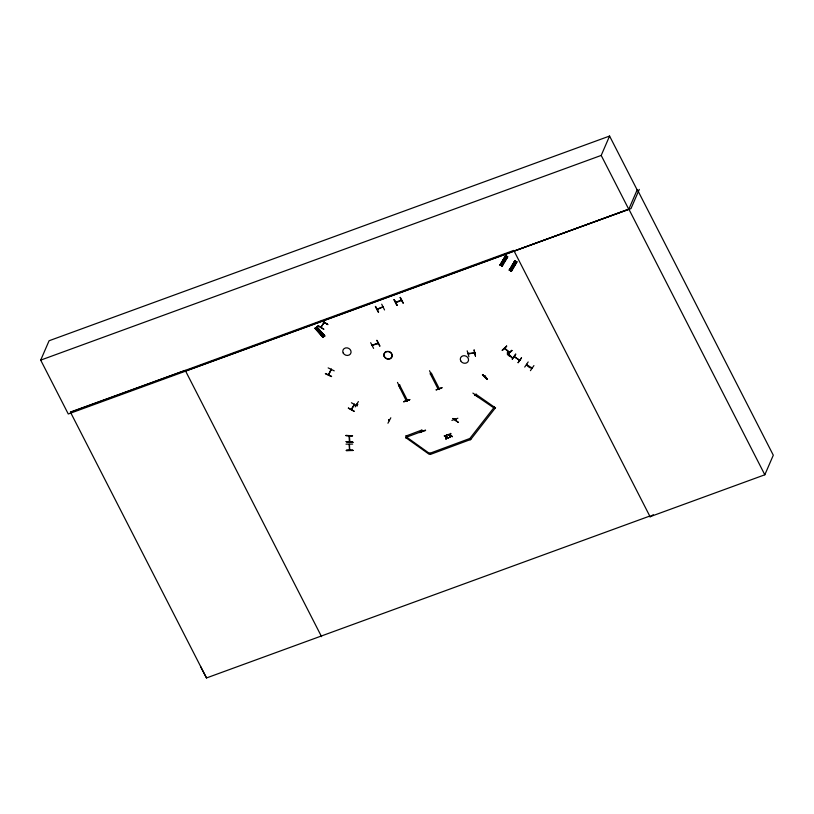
<?xml version="1.0" encoding="UTF-8"?>
<svg xmlns="http://www.w3.org/2000/svg" width="814" height="814" viewBox="0 0 814 814"><rect width="100%" height="100%" fill="white"/><g stroke="black" fill="none" stroke-linecap="round" stroke-linejoin="round"><path stroke-width="1.22" d="M439.285 388.858L439.57 389.489L439.163 388.644M454.721 419.098L454.66 418.579M504.405 348.3L509.432 352.696L509.645 352.126M346.276 441.554L352.859 442.317M346.326 450.6L353.022 450.376L346.337 450.549M352.971 450.529L346.326 450.284L353.022 450.376M377.696 343.712L378.103 343.254M378.205 343.457L372.486 345.339M382.733 307.132L383.028 306.99M401.149 300.407L401.567 299.99M401.546 300.468L395.726 302.666M399.542 384.839L398.911 385.531L399.481 385.093M430.891 373.85L430.128 373.86L431.013 373.575M445.848 438.939L446.408 438.604L445.848 438.939L446.062 437.047L444.312 435.917L446.143 436.66L446.835 434.859L446.56 436.884L448.341 438.034L446.56 436.884M446.143 436.66L446.357 435.042M446.337 438.766L446.56 437.118L448.412 437.871M448.188 434.503L449.939 435.632L448.188 434.503L450.01 435.246L450.712 433.445L450.437 435.47L452.218 436.619L450.437 435.47M450.01 435.246L450.234 433.628M450.01 435.47L449.725 437.525L450.427 435.694L452.289 436.457M445.919 438.777L446.133 436.884L444.312 435.917M455.84 420.533L456.033 420.228M475.122 395.451L475.61 394.77M328.469 374.725L331.023 369.454M377.879 308.872L377.269 308.791M377.788 309.208L377.625 308.944M400.895 300.437L400.783 300.508M398.87 385.317L399.44 384.798M399.511 385.348L399.715 384.849M430.82 373.901L430.921 373.372M351.638 408.893L351.546 409.737M353.876 404.996L354.517 404.324M330.728 369.912L331.339 369.403M474.267 353.073L474.847 352.971M485.5 376.19L484.91 376.872L485.429 376.424M509.177 355.382L509.177 355.952L509.696 355.514M321.092 327.493L321.133 326.882M323.789 322.965L324.328 322.588M649.999 516.727L764.824 474.786L773.3 455.209L637.311 189.55L628.774 209.29L68.274 413.99L40.7 360.124L49.084 340.751L609.584 136.05L637.159 189.916M315.974 329.09L317.623 327.961M316.595 327.269L324.226 336.396L324.715 336.019L316.849 326.984L324.806 335.978L316.819 327.086M317.979 325.742L323.718 329.273M316.514 329.701L318.152 328.571M317.318 330.606L318.986 329.405M321.123 326.668L320.757 327.442L324.247 322.181M324.125 322.466L321.082 327.279M320.991 327.513L321.418 326.78M323.758 323.016L324.125 322.252M324.114 322.812L324.45 322.303M334.239 370.848L328.154 367.887M328.734 374.053L328.724 374.949M329.07 374.074L328.663 374.959L331.359 369.271M330.738 370.055L331.145 369.18M331.603 376.363L325.478 373.494M375.62 306.39L378.622 311.976M382.366 307.234L382.56 307.427M382.997 306.695L383.018 307.265M383.15 306.715L377.167 309.096M383.252 306.909L377.218 309.401M384.544 309.951L381.705 304.192M372.252 345.156L378.225 342.979M372.344 345.055L372.385 345.655M372.232 345.36L372.761 344.902M372.954 345.136L372.985 345.197M397.039 305.25L394.129 299.532L397.008 305.27M376.801 340.333L379.721 346.052M348.331 408.17L354.293 411.365L348.402 407.997M351.404 402.767L357.346 405.972M377.543 343.701L377.655 343.111M395.685 302.065L396.133 302.208M396.103 301.913L396.225 302.004M351.343 409.279L354.192 404.497M400.04 297.507L403.052 303.174M353.856 405.077L354.314 404.212M401.414 299.969L395.584 302.37M357.122 404.009L356.99 404.599L357.275 404.019M358.374 401.567L355.25 406.858M357.57 404.517L357.692 404.232M345.889 435.602L352.543 435.765L345.95 435.419M349.389 435.805L349.827 441.442M346.001 444.149L352.635 444.088M349.379 441.758L349.104 435.795M397.486 382.407L400.274 388.268M407.509 400.071L406.247 400.732L398.555 385.266M388.899 419.912L389.153 420.645L389.418 420.105M388.99 419.892L388.716 420.462L388.807 419.963M387.942 423.239L390.812 417.786M403.795 401.78L409.788 399.633L403.836 401.587M407.305 400.885L406.969 401.373L406.807 400.457M409.788 399.633L403.775 401.699M429.507 370.726L432.376 376.567M431.471 373.453L439.265 388.675L438.105 389.102L430.311 373.88L431.573 373.209M422.334 431.308L406.451 437.179L405.993 435.826M429.914 453.072L429.09 454.232L405.932 437.739M436.151 389.957L442.185 387.627L436.192 389.774M439.367 388.431L439.041 389.061L439.489 388.665M405.881 436.07L421.917 430.006M422.161 430.453L422.242 431.206M422.659 430.81L422.344 430.698M425.498 430.036L419.607 432.641M503.693 258.974L505.698 260.002M504.192 258.13L506.186 259.157M504.751 257.183L506.746 258.211M502.146 266.015L499.989 264.906L500.671 265.293L506.196 255.983L505.708 255.545L507.773 256.868L502.207 266.158L501.566 265.791L507.356 256.644M468.294 353.469L474.593 353.001M468.406 353.388L468.213 353.958L474.796 352.767M468.294 353.703L468.864 353.337M468.976 353.469L468.813 353.958L469.017 353.388M468.925 356.725L467.185 350.834M474.094 353.347L474.196 352.767M405.82 437.983L406.542 437.057L430.484 454.181M512.881 264.082L514.886 265.11M513.38 263.237L515.384 264.265M513.939 262.291L515.944 263.319M515.099 260.938L509.188 270.024L511.446 271.286L516.961 261.976L514.906 260.653L515.374 261.091L509.859 270.401L509.198 270.034M474.124 350.081L475.488 356.033M444.77 435.755L446.204 436.497M451.882 420.4L457.865 418.233M452.94 418.589L458.445 422.446M446.835 434.859L446.286 435.205M446.56 437.118L448.341 438.034M448.646 434.34L450.081 435.083M455.748 420.024L456.308 419.861L455.86 420.584M456.013 419.698L455.657 420.329M450.712 433.445L450.162 433.781M450.427 435.694L452.218 436.619M449.725 437.525L450.213 437.352M472.893 393.091L478.388 396.978M487.454 379.1L482.641 374.511M482.58 374.644L487.444 379.11M475.071 395.573L475.468 394.821M475.488 395.35L475.793 394.902M493.762 407.824L475.264 395.217L476.088 394.047M485.673 376.343L485.409 376.18M502.309 350.346L506.654 346.103L502.36 350.173M504.68 347.863L504.466 348.433L504.833 347.914M506.654 346.103L502.269 350.285M429.812 453.306L469.739 438.522M430.382 454.416L470.309 439.631M494.485 406.898L469.637 438.766L470.807 439.275M507.407 354.578L511.965 350.722M509.706 352.259L504.588 348.138M509.503 355.108L509.228 355.911M512.067 357.672L507.295 352.961L512.098 357.57M512.352 359.035L515.649 354.202M514.072 356.532L519.647 360.429L519.831 359.941M514.194 356.369L514.031 356.949L514.346 356.39M40.7 360.124L601.2 155.423L609.584 136.05M514.529 357.183L514.743 356.644M470.706 439.519L495.553 407.651M518.091 362.668L521.509 357.906M519.413 359.595L519.098 360.154L519.22 359.656M518.101 362.688L521.509 357.722M519.81 359.849L519.515 360.378M524.725 367.073L528.174 361.965M526.617 364.234C525.549 365.435 532.102 369.607 532.234 367.714M527.014 365.089L527.167 364.509M530.423 370.675L533.923 365.588M531.837 367.47L531.695 367.775M639.285 189.397L630.972 208.608L514.092 251.038M325.356 373.748L331.491 376.597M454.863 419.363L454.66 418.823M388.716 420.166L389.224 420.655M351.455 409.757L354.395 404.609M499.989 264.916L505.687 255.606M500.142 264.947L505.708 255.545M500.264 265.069L505.759 255.749M505.525 255.616L506.054 255.85L500.641 265.283L506.074 255.82M507.275 256.542L501.953 266.005M514.906 260.653L509.483 270.187M509.432 270.167L514.997 260.877M509.818 270.38L515.262 260.928L509.839 270.39M516.656 261.803L510.754 270.899L511.314 271.164L516.87 261.742L516.269 261.589L510.765 270.909L511.416 271.276M511.019 271.052L516.463 261.599M318.04 325.59L323.789 329.131M515.791 354.11L512.23 359.127M487.352 379.273L482.59 374.623M453.001 418.447L458.455 422.456M327.136 324.237C309.351 312.841 339.743 331.98 322.385 321.184M439.021 388.95L439.326 389.499M315.303 328.174L323.443 336.945L322.893 337.342L314.977 328.408L316.849 326.984M322.873 337.352L324.705 335.989M324.481 336.213L316.463 327.34M394.017 299.684L396.957 305.382M370.675 342.674L373.595 348.382M482.366 374.837L487.138 379.466M511.996 357.753L507.295 353.042M314.998 328.398L315.557 328.001M316.351 327.452L316.9 327.045M323.219 337.108L315.181 328.184L323.036 337.21M322.232 336.274L323.901 335.083M324.084 336.253L323.646 336.701M200.509 666.432L206.502 677.95L649.755 516.066L650.081 516.697L653.316 514.713M357 404.293L357.661 404.629M378.256 312.23L375.346 306.512M526.495 364.519L532.132 368.091M185.582 371.011L628.846 209.127L764.824 474.786M398.453 385.51L399.613 385.083L407.407 400.315M70.401 412.077L185.256 370.39L321.561 636.67M454.609 418.844L454.599 419.383M357.478 404.792L356.97 404.538M388.777 420.197L389.326 420.472M514.163 356.674L519.708 360.195M324.389 336.253L316.493 327.289M345.899 435.521L352.543 435.785M475.447 356.156L474.094 349.959M406.888 400.661L407.183 401.241M422.252 430.657L422.568 431.186M507.102 256.502L507.641 256.736M500.732 263.97L502.706 265.069M509.92 269.078L511.894 270.177M500.356 264.937L502.024 265.863M509.544 270.044L511.212 270.97M504.833 348.718L504.802 347.934M475.987 394.291L495.451 407.885M349.491 450.305L349.206 444.342M315.466 328.011L323.362 336.976M601.2 155.423L628.774 209.29M650.081 516.697L513.776 250.407L70.513 412.291L206.502 677.95M400.346 297.385L403.276 303.093M469.637 438.766L470.197 439.875M377.004 340.374L379.924 346.082M421.815 430.25L422.385 431.359M425.59 430.514L419.485 432.407M406.715 400.803L406.98 401.312M349.44 444.352L349.745 450.335M352.869 442.267L346.204 441.707L352.869 442.267M503.947 259.788L504.914 260.063L503.947 259.788M513.135 264.896L514.102 265.171L513.135 264.896M318.793 331.074L319.729 331.451L318.793 331.074M318.03 331.41L319.699 330.209L318.03 331.41M318.823 332.316L320.502 331.125L318.823 332.316M503.164 259.849L505.107 261.009L503.164 259.849M505.148 256.491L507.091 257.651L505.148 256.491M512.352 264.957L514.295 266.117L512.352 264.957M514.346 261.599L516.279 262.759L514.346 261.599M511.782 350.376L507.417 354.782L511.782 350.366M384.31 356.654A4.202 3.714 23.4 0 0 391.453 357.702A4.202 3.714 23.4 0 0 388.309 351.556A4.202 3.714 23.4 0 0 384.31 356.654M384.371 356.532A4.202 3.714 23.4 0 0 391.503 357.57A4.202 3.714 23.4 0 0 388.359 351.424A4.202 3.714 23.4 0 0 384.371 356.532M460.714 360.846A4.202 3.714 23.4 0 0 467.857 361.884A4.202 3.714 23.4 0 0 464.713 355.738A4.202 3.714 23.4 0 0 460.714 360.846M343.193 353.001A4.233 3.734 23.4 0 0 350.376 354.049A4.233 3.734 23.4 0 0 347.212 347.873A4.233 3.734 23.4 0 0 343.193 353.001"/></g></svg>
